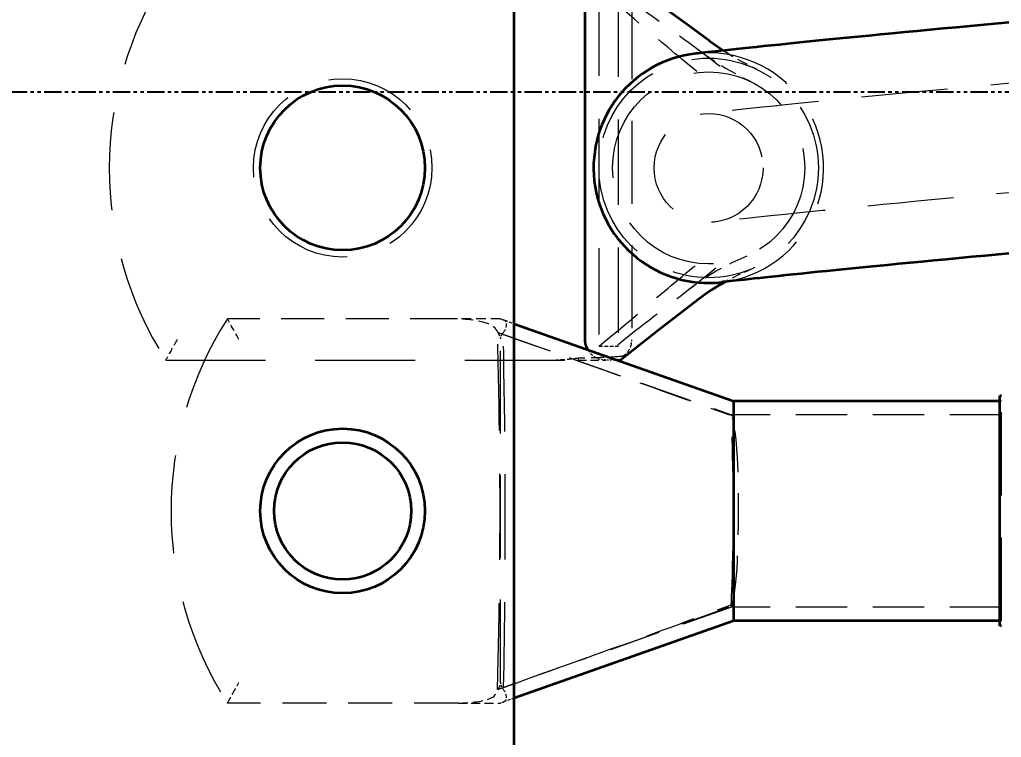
# Model space of a CAD drawing. Header units: millimetres. Extents: x -116965 to 323937, y 291661 to 566926.
# Drawn here: x -25523.3 to -25451.7, y 326453.5 to 326505.8 of the extents above; entities that cross this region are included whole.
import ezdxf

# ---------------------------------------------------------------- set-up
doc = ezdxf.new("R2010")
doc.units = ezdxf.units.MM
doc.header["$PDMODE"] = 35
doc.linetypes.add('DASHED', pattern=[0.75, 0.5, -0.25])
doc.linetypes.add('PHANTOM', pattern=[2.5, 1.25, -0.25, 0.25, -0.25, 0.25, -0.25])
doc.layers.get('0').update_dxf_attribs({"lineweight": 18})
doc.layers.add('DEFAULT_3', color=7, linetype='PHANTOM')
for name, color, linetype, lineweight in [('Dimensions(Schneider)', 7, 'Continuous', 18), ('Hidden Edges(Schneider)', 7, 'DASHED', 18), ('Visible Edges(Schneider)', 7, 'Continuous', 35)]:
    doc.layers.add(name, color=color, linetype=linetype, lineweight=lineweight)
doc.styles.add('schneder_1', font='micross.ttf')
doc.dimstyles.new('estilo_Schneider', dxfattribs={"dimscale": 4, "dimtxt": 3, "dimasz": 3, "dimexe": 2, "dimexo": 1, "dimgap": 0.3, "dimtad": 1, "dimtoh": 1, "dimrnd": 1e-08, "dimzin": 12, "dimtxsty": 'schneder_1', "dimblk": 'Filled-1', "dimcen": 0.09, "dimdle": 10, "dimclrd": 7, "dimclre": 7, "dimclrt": 7, "dimadec": 1, "dimazin": 3, "dimtfac": 0.5, "dimtdec": 3, "dimtmove": 0, "dimatfit": 3, "dimldrblk": 'Filled-1', "dimfxl": 1, "dimtolj": 1, "dimlwd": 25, "dimlwe": 25, "dimarcsym": 0})

# ---------------------------------------------------------------- blocks, each defined once
blk = doc.blocks.new('Filled-1')
at = {"color": 0}
for p, q in [((0, 0), (-1, 0.1667)), ((-1, 0.1667), (-1, -0.1667)), ((-1, 0), (0, 0)), ((-1, -0.1667), (0, 0))]:
    blk.add_line(p, q, dxfattribs=at)
at = {"color": 0, "flags": 128}
blk.add_lwpolyline([(-1, -0.1667), (0, 0), (-1, 0.1667), (-1, -0.1667)], dxfattribs=at)
at = {"color": 0}
blk.add_solid([(-1, -0.1667), (0, 0), (-1, 0.1667), (-1, -0.1667)], dxfattribs=at)
blk = doc.blocks.new('*D2011')
at = {"layer": 'Defpoints', "color": 0, "linetype": 'Continuous', "lineweight": -3, "transparency": 16777216}
for p in [(-25415.737, 326582.465), (-25653.426, 326382.465), (-25415.737, 326382.465)]:
    blk.add_point(p, dxfattribs=at)
at = {"layer": 'Dimensions(Schneider)', "color": 7, "linetype": 'Continuous', "lineweight": 25, "transparency": 16777216}
for p, q in [((-25419.737, 326582.465), (-25661.426, 326582.465)), ((-25653.426, 326570.465), (-25653.426, 326394.465)), ((-25419.737, 326382.465), (-25661.426, 326382.465))]:
    blk.add_line(p, q, dxfattribs=at)
at = {"layer": 'Dimensions(Schneider)', "color": 7, "linetype": 'Continuous', "lineweight": 25, "transparency": 16777216, "xscale": 12, "yscale": 12, "zscale": 12}
for p, rotation in [((-25653.426, 326582.465), 90), ((-25653.426, 326382.465), 270)]:
    blk.add_blockref('Filled-1', p, dxfattribs=dict(at, rotation=rotation))
at = {"layer": 'Dimensions(Schneider)', "color": 7, "linetype": 'Continuous', "lineweight": 25, "transparency": 16777216, "insert": (-25662.489, 326482.465), "char_height": 12, "attachment_point": 5, "rotation": 90, "style": 'schneder_1'}
blk.add_mtext('\\A1;200{ (4M)}', dxfattribs=at)

msp = doc.modelspace()

# ---------------------------------------------------------------- linework, layer by layer
at = {"layer": 'DEFAULT_3', "color": 3, "linetype": 'PHANTOM'}
msp.add_line((-24605.227101, 326500.485785), (-25775.997838, 326500.485785), dxfattribs=at)
at = {"layer": 'Hidden Edges(Schneider)', "ltscale": 12.57395}
msp.add_line((-25481.068724, 326507.964712), (-25481.068724, 326481.964712), dxfattribs=at)
at = {"layer": 'Hidden Edges(Schneider)', "ltscale": 12.438948}
msp.add_line((-25479.668724, 326507.821771), (-25479.668724, 326482.099762), dxfattribs=at)
at = {"layer": 'Hidden Edges(Schneider)', "ltscale": 12.088975}
for p, q in [((-25478.668724, 326507.464712), (-25478.668724, 326482.464712)), ((-25488.237237, 326457.464712), (-25488.237237, 326482.464712))]:
    msp.add_line(p, q, dxfattribs=at)
at = {"layer": 'Hidden Edges(Schneider)', "ltscale": 6.265292}
msp.add_line((-25491.672588, 326483.964712), (-25508.127762, 326483.964712), dxfattribs=at)
at = {"layer": 'Hidden Edges(Schneider)', "ltscale": 1.424246}
msp.add_line((-25488.237238, 326483.964712), (-25491.672588, 326483.964712), dxfattribs=at)
at = {"layer": 'Hidden Edges(Schneider)', "ltscale": 0.201444}
msp.add_line((-25488.237238, 326483.964712), (-25488.027687, 326483.890609), dxfattribs=at)
at = {"layer": 'Hidden Edges(Schneider)', "ltscale": 0.435521}
msp.add_line((-25488.237237, 326483.964712), (-25487.237237, 326483.611771), dxfattribs=at)
at = {"layer": 'Hidden Edges(Schneider)', "ltscale": 0.012599}
msp.add_line((-25488.408748, 326482.964712), (-25488.442101, 326482.964712), dxfattribs=at)
at = {"layer": 'Hidden Edges(Schneider)', "ltscale": 0.154332}
msp.add_line((-25488.408747, 326482.964713), (-25488.026297, 326482.829663), dxfattribs=at)
at = {"layer": 'Hidden Edges(Schneider)', "ltscale": 0.240019}
msp.add_line((-25488.40853, 326482.964713), (-25488.408747, 326482.964713), dxfattribs=at)
at = {"layer": 'Hidden Edges(Schneider)', "ltscale": 7.405894}
msp.add_line((-25488.40853, 326482.964712), (-25471.407544, 326476.964365), dxfattribs=at)
at = {"layer": 'Hidden Edges(Schneider)', "ltscale": 0.154333}
msp.add_line((-25479.668724, 326481.964712), (-25479.668724, 326482.099762), dxfattribs=at)
at = {"layer": 'Hidden Edges(Schneider)', "ltscale": 0.01369}
msp.add_line((-25481.05438, 326481.964712), (-25481.068724, 326481.964712), dxfattribs=at)
at = {"layer": 'Hidden Edges(Schneider)', "ltscale": 0.527496}
msp.add_line((-25481.05438, 326481.964712), (-25479.668724, 326481.964712), dxfattribs=at)
at = {"layer": 'Hidden Edges(Schneider)', "ltscale": 14.535318}
msp.add_line((-25512.627762, 326480.964712), (-25482.568724, 326480.964712), dxfattribs=at)
at = {"layer": 'Hidden Edges(Schneider)', "ltscale": 1.196077}
msp.add_line((-25482.568724, 326480.964712), (-25480.568724, 326480.964712), dxfattribs=at)
at = {"layer": 'Hidden Edges(Schneider)', "ltscale": 0.054492}
msp.add_line((-25482.568723, 326481.093216), (-25482.568723, 326480.964713), dxfattribs=at)
at = {"layer": 'Hidden Edges(Schneider)', "ltscale": 0.251373}
msp.add_line((-25479.908264, 326480.964712), (-25480.568724, 326480.964712), dxfattribs=at)
at = {"layer": 'Hidden Edges(Schneider)', "ltscale": 0.068219}
msp.add_line((-25479.908264, 326480.964713), (-25479.737237, 326480.964713), dxfattribs=at)
at = {"layer": 'Hidden Edges(Schneider)', "ltscale": 0.037976}
for p, q in [((-25451.737237, 326477.964712), (-25451.837237, 326477.964712)), ((-25451.737237, 326473.933462), (-25451.837237, 326473.933462)), ((-25451.737237, 326465.995962), (-25451.837237, 326465.995962)), ((-25451.737237, 326461.964712), (-25451.837237, 326461.964712))]:
    msp.add_line(p, q, dxfattribs=at)
at = {"layer": 'Hidden Edges(Schneider)', "ltscale": 12.153163}
msp.add_line((-25451.737237, 326461.964712), (-25451.737237, 326477.964712), dxfattribs=at)
at = {"layer": 'Hidden Edges(Schneider)', "ltscale": 7.490227}
msp.add_line((-25451.737237, 326476.964712), (-25471.409533, 326476.964712), dxfattribs=at)
at = {"layer": 'Hidden Edges(Schneider)', "ltscale": 7.478323}
msp.add_line((-25471.407405, 326462.965109), (-25488.40853, 326456.964712), dxfattribs=at)
at = {"layer": 'Hidden Edges(Schneider)', "ltscale": 7.490276}
msp.add_line((-25451.737237, 326462.964712), (-25471.409661, 326462.964712), dxfattribs=at)
at = {"layer": 'Hidden Edges(Schneider)', "ltscale": 0.012168}
msp.add_line((-25488.409881, 326456.964712), (-25488.442101, 326456.964712), dxfattribs=at)
at = {"layer": 'Hidden Edges(Schneider)', "ltscale": 0.425662}
msp.add_line((-25488.409879, 326456.964712), (-25488.40853, 326456.964712), dxfattribs=at)
at = {"layer": 'Hidden Edges(Schneider)', "ltscale": 0.410986}
msp.add_line((-25487.237237, 326456.317654), (-25488.171783, 326455.987814), dxfattribs=at)
at = {"layer": 'Hidden Edges(Schneider)', "ltscale": 6.397583}
msp.add_line((-25491.325144, 326455.964712), (-25508.127762, 326455.964712), dxfattribs=at)
at = {"layer": 'Hidden Edges(Schneider)', "ltscale": 1.288667}
msp.add_line((-25491.325143, 326455.964712), (-25488.237238, 326455.964712), dxfattribs=at)
at = {"layer": 'Hidden Edges(Schneider)', "ltscale": 0.201338}
msp.add_line((-25488.027673, 326456.038712), (-25488.237238, 326455.964712), dxfattribs=at)
at = {"layer": 'Hidden Edges(Schneider)', "ltscale": 7.309569, "flags": 128}
for points in [[(-25473.921565, 326501.988115), (-25474.199746, 326502.215868), (-25474.469684, 326502.437794), (-25474.732771, 326502.654969), (-25474.990395, 326502.868472), (-25475.243933, 326503.079382), (-25475.494751, 326503.288774), (-25475.74421, 326503.497724), (-25475.993665, 326503.707305), (-25476.244466, 326503.918588), (-25476.497965, 326504.132642), (-25476.755515, 326504.350534), (-25477.018475, 326504.573328), (-25477.288216, 326504.802087), (-25477.566122, 326505.037868), (-25477.856811, 326505.284456), (-25478.165909, 326505.54646), (-25478.491467, 326505.822025), (-25478.831396, 326506.10916), (-25479.183613, 326506.405884), (-25479.546023, 326506.710224), (-25479.916496, 326507.020223), (-25480.29286, 326507.333929), (-25480.672883, 326507.649403), (-25481.054278, 326507.964712)], [(-25471.617186, 326462.94131), (-25472.249704, 326462.713557), (-25472.866578, 326462.49163), (-25473.470786, 326462.274455), (-25474.065321, 326462.060951), (-25474.65318, 326461.85004), (-25475.237365, 326461.640648), (-25475.820883, 326461.431697), (-25476.406741, 326461.222117), (-25476.99795, 326461.010833), (-25477.597523, 326460.796779), (-25478.208468, 326460.578887), (-25478.833797, 326460.356092), (-25479.476516, 326460.127334), (-25480.139625, 326459.891554), (-25480.833805, 326459.644965), (-25481.572078, 326459.382962), (-25482.349272, 326459.107396), (-25483.159781, 326458.820262), (-25483.997989, 326458.523539), (-25484.858287, 326458.219199), (-25485.735073, 326457.909201), (-25486.622763, 326457.595495), (-25487.515788, 326457.280021), (-25488.408606, 326456.964712)]]:
    msp.add_lwpolyline(points, dxfattribs=at)
at = {"layer": 'Hidden Edges(Schneider)', "ltscale": 7.371636, "flags": 128}
msp.add_lwpolyline([(-25479.668724, 326507.821771), (-25479.201507, 326507.48118), (-25478.754534, 326507.156372), (-25478.326587, 326506.846267), (-25477.916442, 326506.549784), (-25477.522868, 326506.265849), (-25477.144627, 326505.993385), (-25476.780471, 326505.731323), (-25476.429147, 326505.478591), (-25476.089397, 326505.23412), (-25475.759959, 326504.996841), (-25475.439572, 326504.765685), (-25475.126981, 326504.539581), (-25474.820934, 326504.317457), (-25474.520194, 326504.098238), (-25474.223535, 326503.88085), (-25473.929745, 326503.664215), (-25473.637625, 326503.447255), (-25473.345981, 326503.228891), (-25473.05362, 326503.008045), (-25472.759344, 326502.783638), (-25472.461938, 326502.554591), (-25472.160173, 326502.319821), (-25471.852803, 326502.078243), (-25471.538576, 326501.828769)], dxfattribs=at)
at = {"layer": 'Hidden Edges(Schneider)', "ltscale": 12.618977, "flags": 128}
msp.add_lwpolyline([(-25380.080777, 326504.93347), (-25381.977903, 326504.929083), (-25383.892003, 326504.916113), (-25385.821573, 326504.894827), (-25387.76518, 326504.865492), (-25389.721357, 326504.828451), (-25391.688653, 326504.783972), (-25393.665582, 326504.732283), (-25395.650655, 326504.673727), (-25397.642385, 326504.608534), (-25399.639302, 326504.537009), (-25401.63992, 326504.459456), (-25403.642751, 326504.376105), (-25405.646306, 326504.287222), (-25407.64908, 326504.193114), (-25409.649602, 326504.094084), (-25411.646329, 326503.990362), (-25413.637811, 326503.882254), (-25415.622503, 326503.770025), (-25417.598954, 326503.653944), (-25419.565622, 326503.534277), (-25421.521035, 326503.41133), (-25423.46367, 326503.285368), (-25425.391999, 326503.15666), (-25427.304555, 326503.025473), (-25429.19983, 326502.892111), (-25431.076299, 326502.756804), (-25432.932454, 326502.619856), (-25434.76679, 326502.481573), (-25436.577789, 326502.342146), (-25438.363963, 326502.201956), (-25440.123788, 326502.061194), (-25441.855756, 326501.920126), (-25443.558351, 326501.779097), (-25445.230066, 326501.638373), (-25446.869394, 326501.498183), (-25448.474809, 326501.358793), (-25450.044805, 326501.220549), (-25451.577874, 326501.083678), (-25453.072501, 326500.948447), (-25454.527179, 326500.815123), (-25455.940372, 326500.68405), (-25457.310592, 326500.555418), (-25458.636314, 326500.429533), (-25459.916011, 326500.3067), (-25461.148196, 326500.187186), (-25462.331334, 326500.071219), (-25463.463918, 326499.959105), (-25464.544421, 326499.851111), (-25465.571347, 326499.747504), (-25466.54317, 326499.648588), (-25467.458383, 326499.554632), (-25468.31545, 326499.465903), (-25469.112884, 326499.382666), (-25469.849149, 326499.305189), (-25470.522729, 326499.23374), (-25471.132118, 326499.168661), (-25471.675798, 326499.110144), (-25472.152253, 326499.058493), (-25472.559959, 326499.014014), (-25472.897416, 326498.976935), (-25473.163615, 326498.947523), (-25473.356792, 326498.926008), (-25473.474513, 326498.912848), (-25473.514291, 326498.908385)], dxfattribs=at)
at = {"layer": 'Hidden Edges(Schneider)', "ltscale": 1.606447, "flags": 128}
msp.add_lwpolyline([(-25471.988171, 326503.515304), (-25471.393426, 326503.144801), (-25470.788419, 326502.795109), (-25469.553455, 326502.151011)], dxfattribs=at)
at = {"layer": 'Hidden Edges(Schneider)', "ltscale": 2.347319, "flags": 128}
msp.add_lwpolyline([(-25473.58496, 326503.407959), (-25472.717621, 326502.797736), (-25471.8269, 326502.238927), (-25470.917185, 326501.725824), (-25469.992863, 326501.252723)], dxfattribs=at)
at = {"layer": 'Hidden Edges(Schneider)', "ltscale": 12.546895, "flags": 128}
msp.add_lwpolyline([(-25380.080777, 326496.995962), (-25381.94153, 326496.991652), (-25383.821031, 326496.978911), (-25385.717698, 326496.957968), (-25387.629968, 326496.929167), (-25389.556276, 326496.89266), (-25391.495019, 326496.84883), (-25393.444635, 326496.797865), (-25395.403596, 326496.740072), (-25397.37034, 326496.675719), (-25399.343301, 326496.605032), (-25401.320935, 326496.528357), (-25403.301717, 326496.445921), (-25405.284063, 326496.357992), (-25407.266446, 326496.264876), (-25409.247342, 326496.1668), (-25411.225187, 326496.06407), (-25413.198472, 326495.956915), (-25415.165635, 326495.845679), (-25417.125131, 326495.730589), (-25419.075471, 326495.611952), (-25421.015073, 326495.489996), (-25422.94243, 326495.364989), (-25424.856015, 326495.237272), (-25426.754304, 326495.107077), (-25428.635732, 326494.974669), (-25430.498792, 326494.840353), (-25432.341977, 326494.704359), (-25434.163724, 326494.566992), (-25435.962516, 326494.428557), (-25437.736846, 326494.289244), (-25439.48517, 326494.149397), (-25441.205961, 326494.009283), (-25442.897702, 326493.869169), (-25444.55886, 326493.729285), (-25446.187917, 326493.589972), (-25447.783357, 326493.45146), (-25449.343635, 326493.314093), (-25450.867254, 326493.178023), (-25452.352668, 326493.043631), (-25453.798362, 326492.911146), (-25455.20281, 326492.780874), (-25456.564504, 326492.653044), (-25457.88191, 326492.527998), (-25459.153501, 326492.405928), (-25460.377771, 326492.287138), (-25461.553184, 326492.171934), (-25462.678224, 326492.060583), (-25463.751365, 326491.953314), (-25464.7711, 326491.85047), (-25465.735894, 326491.752241), (-25466.644231, 326491.65901), (-25467.494584, 326491.570967), (-25468.285447, 326491.488379), (-25469.015285, 326491.411589), (-25469.68258, 326491.340826), (-25470.285827, 326491.276396), (-25470.82348, 326491.218527), (-25471.294042, 326491.167563), (-25471.695977, 326491.123694), (-25472.02777, 326491.087225), (-25472.287351, 326491.058539), (-25472.473508, 326491.037825), (-25472.585641, 326491.025275), (-25472.623159, 326491.02104)], dxfattribs=at)
at = {"layer": 'Hidden Edges(Schneider)', "ltscale": 2.766676, "flags": 128}
msp.add_lwpolyline([(-25470.293255, 326488.538456), (-25471.379183, 326488.039174), (-25472.443961, 326487.478731), (-25472.965733, 326487.172165), (-25473.478997, 326486.846223), (-25473.982676, 326486.499538), (-25474.475698, 326486.130748)], dxfattribs=at)
at = {"layer": 'Hidden Edges(Schneider)', "ltscale": 7.309676, "flags": 128}
msp.add_lwpolyline([(-25481.05438, 326481.964712), (-25480.669997, 326482.282979), (-25480.28361, 326482.60427), (-25479.899148, 326482.925305), (-25479.520459, 326483.242788), (-25479.151304, 326483.553412), (-25478.795382, 326483.853853), (-25478.456347, 326484.14077), (-25478.137844, 326484.410818), (-25477.843543, 326484.660637), (-25477.576743, 326484.887228), (-25477.320243, 326485.105059), (-25477.063295, 326485.323145), (-25476.805643, 326485.541577), (-25476.547031, 326485.76046), (-25476.2872, 326485.979884), (-25476.025898, 326486.199946), (-25475.762922, 326486.420708), (-25475.500448, 326486.640251), (-25475.23919, 326486.857915), (-25474.978304, 326487.074361), (-25474.716944, 326487.290256), (-25474.454267, 326487.506266), (-25474.189424, 326487.72306), (-25473.921565, 326487.94131)], dxfattribs=at)
at = {"layer": 'Hidden Edges(Schneider)', "ltscale": 7.245295, "flags": 128}
for points in [[(-25479.668724, 326482.099762), (-25479.248413, 326482.435114), (-25478.847569, 326482.752812), (-25478.464888, 326483.05419), (-25478.09905, 326483.340585), (-25477.748723, 326483.613329), (-25477.412558, 326483.873753), (-25477.089189, 326484.123187), (-25476.777234, 326484.362957), (-25476.475299, 326484.594388), (-25476.181979, 326484.818804), (-25475.895869, 326485.037532), (-25475.615565, 326485.251896), (-25475.339677, 326485.463226), (-25475.066831, 326485.672855), (-25474.79568, 326485.882125), (-25474.524908, 326486.092374), (-25474.253226, 326486.304953), (-25473.979366, 326486.521213), (-25473.702074, 326486.742506), (-25473.420091, 326486.970189), (-25473.132148, 326487.205613), (-25472.836954, 326487.450142), (-25472.533208, 326487.70514), (-25472.219606, 326487.971981)], [(-25488.026297, 326482.829663), (-25487.076977, 326482.49431), (-25486.177824, 326482.176613), (-25485.325091, 326481.875235), (-25484.515023, 326481.58884), (-25483.74388, 326481.316096), (-25483.007922, 326481.055671), (-25482.303422, 326480.806238), (-25481.626659, 326480.566467), (-25480.973914, 326480.335037), (-25480.34148, 326480.110621), (-25479.725642, 326479.891893), (-25479.122691, 326479.677528), (-25478.528915, 326479.466199), (-25477.940583, 326479.256569), (-25477.353964, 326479.047302), (-25476.765309, 326478.83705), (-25476.170852, 326478.624472), (-25475.566828, 326478.408212), (-25474.949463, 326478.186919), (-25474.314986, 326477.959236), (-25473.659637, 326477.723812), (-25472.979665, 326477.479283), (-25472.271331, 326477.224285), (-25471.530917, 326476.957444)]]:
    msp.add_lwpolyline(points, dxfattribs=at)
at = {"layer": 'Hidden Edges(Schneider)', "ltscale": 1.286244, "flags": 128}
msp.add_lwpolyline([(-25469.89676, 326487.620418), (-25470.882548, 326487.16881), (-25471.846738, 326486.667104)], dxfattribs=at)
at = {"layer": 'Hidden Edges(Schneider)', "ltscale": 0.963137, "flags": 128}
for points in [[(-25507.292528, 326482.464713), (-25507.344742, 326482.556767), (-25507.396703, 326482.648601), (-25507.448263, 326482.739953), (-25507.499275, 326482.830555), (-25507.549582, 326482.920116), (-25507.599011, 326483.008322), (-25507.64741, 326483.094882), (-25507.694617, 326483.179506), (-25507.740422, 326483.261797), (-25507.784605, 326483.341342), (-25507.827001, 326483.417822), (-25507.867437, 326483.490907), (-25507.905746, 326483.560273), (-25507.941756, 326483.625588), (-25507.975159, 326483.686275), (-25508.00571, 326483.741859), (-25508.033252, 326483.792037), (-25508.057623, 326483.836497), (-25508.078676, 326483.874933), (-25508.096161, 326483.906895), (-25508.109884, 326483.931989), (-25508.119769, 326483.95008), (-25508.125754, 326483.961033), (-25508.127761, 326483.964712)], [(-25508.127761, 326455.964712), (-25508.125754, 326455.968393), (-25508.119769, 326455.979345), (-25508.109884, 326455.997436), (-25508.096161, 326456.02253), (-25508.078676, 326456.054492), (-25508.057623, 326456.092927), (-25508.033252, 326456.137388), (-25508.00571, 326456.187566), (-25507.975159, 326456.243151), (-25507.941756, 326456.303837), (-25507.905746, 326456.369152), (-25507.867437, 326456.438517), (-25507.827001, 326456.511602), (-25507.784605, 326456.588081), (-25507.740422, 326456.667629), (-25507.694617, 326456.749918), (-25507.64741, 326456.834543), (-25507.599011, 326456.921103), (-25507.549582, 326457.009309), (-25507.499275, 326457.09887), (-25507.448263, 326457.189472), (-25507.396703, 326457.280824), (-25507.344742, 326457.372658), (-25507.292528, 326457.464712)]]:
    msp.add_lwpolyline(points, dxfattribs=at)
at = {"layer": 'Hidden Edges(Schneider)', "ltscale": 1.542966, "flags": 128}
msp.add_lwpolyline([(-25488.315859, 326482.785641), (-25488.371489, 326482.894436), (-25488.427181, 326482.997259), (-25488.4846, 326483.093893), (-25488.545635, 326483.184475), (-25488.618, 326483.275763), (-25488.708985, 326483.367952), (-25488.824206, 326483.457774), (-25488.961711, 326483.538364), (-25489.109426, 326483.604359), (-25489.263928, 326483.659028), (-25489.42282, 326483.70521), (-25489.585362, 326483.745154), (-25489.749587, 326483.780021), (-25489.915905, 326483.811018), (-25490.086427, 326483.839079), (-25490.259812, 326483.864249), (-25490.434721, 326483.886565), (-25490.609806, 326483.906066), (-25490.783768, 326483.922793), (-25490.959304, 326483.937012), (-25491.137576, 326483.94864), (-25491.316965, 326483.957352), (-25491.495841, 326483.962816), (-25491.672588, 326483.964712)], dxfattribs=at)
at = {"layer": 'Hidden Edges(Schneider)', "ltscale": 0.557305, "flags": 128}
msp.add_lwpolyline([(-25488.025384, 326482.978598), (-25487.989416, 326483.024816), (-25487.956472, 326483.072034), (-25487.926538, 326483.120045), (-25487.899606, 326483.168632), (-25487.875662, 326483.217589), (-25487.854693, 326483.266703), (-25487.836781, 326483.315503), (-25487.821992, 326483.363608), (-25487.810328, 326483.41082), (-25487.801798, 326483.456935), (-25487.7964, 326483.501755), (-25487.794142, 326483.545074), (-25487.795043, 326483.586549), (-25487.799156, 326483.62599), (-25487.80654, 326483.663305), (-25487.81725, 326483.698403), (-25487.831342, 326483.731188), (-25487.848878, 326483.761567), (-25487.869871, 326483.789386), (-25487.894385, 326483.814646), (-25487.922492, 326483.837382), (-25487.954092, 326483.857547), (-25487.989147, 326483.875236), (-25488.027687, 326483.890609)], dxfattribs=at)
at = {"layer": 'Hidden Edges(Schneider)', "ltscale": 12.573951, "flags": 128}
msp.add_lwpolyline([(-25488.442102, 326456.964712), (-25488.419194, 326458.043864), (-25488.396793, 326459.115978), (-25488.375187, 326460.185747), (-25488.354678, 326461.257868), (-25488.335557, 326462.337034), (-25488.318122, 326463.42794), (-25488.302665, 326464.535281), (-25488.289635, 326465.650559), (-25488.279498, 326466.749666), (-25488.272269, 326467.83607), (-25488.267956, 326468.914234), (-25488.266561, 326469.988615), (-25488.26809, 326471.063676), (-25488.272546, 326472.143879), (-25488.279932, 326473.233683), (-25488.290255, 326474.337549), (-25488.303404, 326475.451675), (-25488.318827, 326476.548876), (-25488.336196, 326477.630564), (-25488.355224, 326478.701264), (-25488.375616, 326479.765502), (-25488.397088, 326480.827807), (-25488.419345, 326481.892702), (-25488.442102, 326482.964713)], dxfattribs=at)
at = {"layer": 'Hidden Edges(Schneider)', "ltscale": 7.309675, "flags": 128}
msp.add_lwpolyline([(-25488.408842, 326482.964713), (-25487.508946, 326482.646445), (-25486.600728, 326482.325155), (-25485.693522, 326482.004119), (-25484.796698, 326481.686634), (-25483.919654, 326481.376013), (-25483.071811, 326481.075572), (-25482.262602, 326480.788654), (-25481.50146, 326480.518607), (-25480.797804, 326480.268787), (-25480.160001, 326480.042194), (-25479.547277, 326479.824363), (-25478.934281, 326479.606279), (-25478.32077, 326479.387845), (-25477.706499, 326479.168965), (-25477.091227, 326478.949541), (-25476.474705, 326478.729478), (-25475.856788, 326478.508717), (-25475.242861, 326478.289174), (-25474.634764, 326478.07151), (-25474.030655, 326477.855062), (-25473.428686, 326477.639166), (-25472.827013, 326477.423159), (-25472.22379, 326477.206365), (-25471.617186, 326476.988114)], dxfattribs=at)
at = {"layer": 'Hidden Edges(Schneider)', "ltscale": 0.127761, "flags": 128}
for points in [[(-25488.315859, 326482.785641), (-25488.30962, 326482.772957), (-25488.303614, 326482.76019), (-25488.297847, 326482.747339), (-25488.29232, 326482.734407), (-25488.287037, 326482.721395), (-25488.281999, 326482.708303), (-25488.277214, 326482.695133), (-25488.272681, 326482.681884), (-25488.268407, 326482.668559), (-25488.264392, 326482.655157), (-25488.260641, 326482.641679), (-25488.257158, 326482.62813), (-25488.253947, 326482.614507), (-25488.251016, 326482.600862), (-25488.248375, 326482.58722), (-25488.246017, 326482.573582), (-25488.243945, 326482.559949), (-25488.242154, 326482.546321), (-25488.240643, 326482.532701), (-25488.239413, 326482.519087), (-25488.238456, 326482.50548), (-25488.237777, 326482.491881), (-25488.237372, 326482.478291), (-25488.237236, 326482.464713)], [(-25478.703457, 326482.143784), (-25478.700737, 326482.156467), (-25478.698114, 326482.169235), (-25478.69559, 326482.182085), (-25478.693168, 326482.195017), (-25478.690849, 326482.20803), (-25478.688635, 326482.221122), (-25478.686527, 326482.234292), (-25478.684528, 326482.247541), (-25478.682639, 326482.260866), (-25478.680863, 326482.274268), (-25478.679199, 326482.287745), (-25478.677652, 326482.301295), (-25478.676222, 326482.314918), (-25478.674915, 326482.328563), (-25478.673734, 326482.342205), (-25478.672679, 326482.355843), (-25478.671749, 326482.369475), (-25478.670944, 326482.383103), (-25478.670264, 326482.396724), (-25478.669708, 326482.410338), (-25478.669276, 326482.423944), (-25478.668969, 326482.437544), (-25478.668784, 326482.451134), (-25478.668723, 326482.464712)]]:
    msp.add_lwpolyline(points, dxfattribs=at)
at = {"layer": 'Hidden Edges(Schneider)', "ltscale": 0.219248, "flags": 128}
msp.add_lwpolyline([(-25488.025384, 326482.978598), (-25488.040102, 326482.96035), (-25488.054486, 326482.941829), (-25488.068514, 326482.923039), (-25488.082161, 326482.903985), (-25488.095405, 326482.884666), (-25488.108223, 326482.865087), (-25488.120611, 326482.845217), (-25488.132565, 326482.825021), (-25488.14405, 326482.804503), (-25488.155031, 326482.78367), (-25488.165479, 326482.762531), (-25488.175357, 326482.741088), (-25488.184631, 326482.719349), (-25488.193271, 326482.697319), (-25488.201239, 326482.675005), (-25488.208506, 326482.652413), (-25488.215034, 326482.629549), (-25488.220794, 326482.606417), (-25488.225746, 326482.583045), (-25488.229838, 326482.559558), (-25488.233049, 326482.535976), (-25488.235364, 326482.512304), (-25488.236766, 326482.488548), (-25488.237238, 326482.464713)], dxfattribs=at)
at = {"layer": 'Hidden Edges(Schneider)', "ltscale": 12.438948, "flags": 128}
msp.add_lwpolyline([(-25488.006859, 326457.107654), (-25487.991915, 326457.924225), (-25487.977481, 326458.761631), (-25487.963677, 326459.620096), (-25487.950621, 326460.499845), (-25487.938428, 326461.401102), (-25487.927222, 326462.324091), (-25487.917118, 326463.269036), (-25487.908235, 326464.236162), (-25487.900691, 326465.225693), (-25487.894609, 326466.237853), (-25487.890101, 326467.272866), (-25487.88729, 326468.330957), (-25487.886293, 326469.41235), (-25487.887228, 326470.517268), (-25487.890215, 326471.645937), (-25487.895372, 326472.798581), (-25487.902818, 326473.975424), (-25487.912669, 326475.17669), (-25487.925048, 326476.402604), (-25487.940068, 326477.653388), (-25487.957855, 326478.929268), (-25487.978437, 326480.227071), (-25488.001426, 326481.532055), (-25488.026297, 326482.829663)], dxfattribs=at)
at = {"layer": 'Hidden Edges(Schneider)', "ltscale": 0.963136, "flags": 128}
msp.add_lwpolyline([(-25511.792529, 326482.464712), (-25511.844742, 326482.372658), (-25511.896703, 326482.280824), (-25511.948264, 326482.189472), (-25511.999278, 326482.09887), (-25512.049584, 326482.009308), (-25512.099013, 326481.921103), (-25512.147407, 326481.834543), (-25512.194617, 326481.749918), (-25512.240419, 326481.667628), (-25512.284605, 326481.588082), (-25512.326999, 326481.511602), (-25512.367437, 326481.438518), (-25512.405746, 326481.369152), (-25512.441754, 326481.303837), (-25512.475159, 326481.24315), (-25512.50571, 326481.187565), (-25512.533252, 326481.137388), (-25512.557626, 326481.092927), (-25512.578673, 326481.054492), (-25512.596164, 326481.02253), (-25512.609885, 326480.997436), (-25512.619772, 326480.979345), (-25512.625754, 326480.968392), (-25512.627761, 326480.964713)], dxfattribs=at)
at = {"layer": 'Hidden Edges(Schneider)', "ltscale": 0.561724, "flags": 128}
msp.add_lwpolyline([(-25478.703457, 326482.143784), (-25478.714447, 326482.09718), (-25478.726728, 326482.051613), (-25478.74023, 326482.007105), (-25478.754882, 326481.96367), (-25478.770611, 326481.921325), (-25478.787348, 326481.880083), (-25478.805022, 326481.839964), (-25478.823561, 326481.800985), (-25478.842902, 326481.763146), (-25478.863707, 326481.725285), (-25478.886386, 326481.686809), (-25478.910867, 326481.647966), (-25478.937079, 326481.608999), (-25478.964953, 326481.570153), (-25478.994416, 326481.531672), (-25479.025398, 326481.493802), (-25479.057827, 326481.45679), (-25479.090451, 326481.421945), (-25479.122264, 326481.390018), (-25479.153263, 326481.360698), (-25479.183445, 326481.333682), (-25479.212806, 326481.308761), (-25479.241393, 326481.285706), (-25479.269286, 326481.264291)], dxfattribs=at)
at = {"layer": 'Hidden Edges(Schneider)', "ltscale": 0.443869, "flags": 128}
msp.add_lwpolyline([(-25481.869165, 326481.717167), (-25481.845906, 326481.678073), (-25481.82102, 326481.639044), (-25481.794622, 326481.60038), (-25481.766755, 326481.56219), (-25481.737461, 326481.524577), (-25481.706777, 326481.487644), (-25481.674743, 326481.451487), (-25481.641397, 326481.416216), (-25481.606789, 326481.381931), (-25481.571092, 326481.348836), (-25481.534456, 326481.317022), (-25481.496988, 326481.286538), (-25481.458799, 326481.257424), (-25481.419999, 326481.229732), (-25481.380697, 326481.203506), (-25481.341005, 326481.178796), (-25481.301123, 326481.155674), (-25481.261321, 326481.134188), (-25481.221744, 326481.114321), (-25481.182539, 326481.096053), (-25481.143994, 326481.079411), (-25481.106368, 326481.064379), (-25481.069782, 326481.050875), (-25481.03436, 326481.038816)], dxfattribs=at)
at = {"layer": 'Hidden Edges(Schneider)', "ltscale": 0.655436, "flags": 128}
msp.add_lwpolyline([(-25482.568653, 326481.093109), (-25482.63405, 326481.083112), (-25482.699805, 326481.073527), (-25482.765846, 326481.064355), (-25482.832099, 326481.055596), (-25482.898491, 326481.047244), (-25482.964949, 326481.039298), (-25483.031399, 326481.031754), (-25483.097768, 326481.024613), (-25483.163983, 326481.017873), (-25483.229971, 326481.011529), (-25483.295764, 326481.005573), (-25483.362026, 326480.999958), (-25483.42881, 326480.994687), (-25483.496027, 326480.989783), (-25483.56359, 326480.98526), (-25483.63141, 326480.981138), (-25483.699398, 326480.977435), (-25483.767466, 326480.974166), (-25483.835525, 326480.971353), (-25483.903487, 326480.969009), (-25483.971262, 326480.967157), (-25484.038764, 326480.96581), (-25484.105902, 326480.96499), (-25484.172588, 326480.964713)], dxfattribs=at)
at = {"layer": 'Hidden Edges(Schneider)', "ltscale": 1.886238, "flags": 128}
msp.add_lwpolyline([(-25479.269286, 326481.264291), (-25479.289227, 326481.254694), (-25479.322768, 326481.245384), (-25479.369483, 326481.236346), (-25479.428946, 326481.227572), (-25479.500733, 326481.219056), (-25479.584417, 326481.210785), (-25479.679573, 326481.202753), (-25479.785776, 326481.194949), (-25479.9026, 326481.187365), (-25480.029619, 326481.179991), (-25480.166408, 326481.172817), (-25480.312542, 326481.165836), (-25480.467595, 326481.159036), (-25480.631149, 326481.152408), (-25480.802714, 326481.145925), (-25480.981479, 326481.139574), (-25481.166594, 326481.133356), (-25481.357208, 326481.127267), (-25481.552471, 326481.121299), (-25481.751531, 326481.115456), (-25481.953537, 326481.109726), (-25482.157639, 326481.104114), (-25482.362984, 326481.098611), (-25482.568723, 326481.093216)], dxfattribs=at)
at = {"layer": 'Hidden Edges(Schneider)', "ltscale": 0.201444, "flags": 128}
msp.add_lwpolyline([(-25480.568724, 326480.964713), (-25480.590416, 326480.96487), (-25480.612067, 326480.965338), (-25480.633675, 326480.96612), (-25480.655235, 326480.967209), (-25480.676744, 326480.968606), (-25480.698185, 326480.970309), (-25480.71939, 326480.972297), (-25480.740307, 326480.974557), (-25480.760931, 326480.977077), (-25480.78126, 326480.979845), (-25480.801291, 326480.982852), (-25480.821019, 326480.986082), (-25480.840441, 326480.989528), (-25480.859554, 326480.993175), (-25480.878355, 326480.997016), (-25480.896841, 326481.001038), (-25480.91501, 326481.00523), (-25480.932895, 326481.009591), (-25480.950504, 326481.014111), (-25480.967836, 326481.018784), (-25480.984889, 326481.0236), (-25481.001661, 326481.02855), (-25481.018152, 326481.033623), (-25481.03436, 326481.038816)], dxfattribs=at)
at = {"layer": 'Hidden Edges(Schneider)', "ltscale": 0.143299, "flags": 128}
msp.add_lwpolyline([(-25479.269286, 326481.264291), (-25479.276853, 326481.250558), (-25479.284595, 326481.23692), (-25479.292507, 326481.223383), (-25479.30059, 326481.209948), (-25479.308841, 326481.196613), (-25479.317259, 326481.183383), (-25479.325841, 326481.170256), (-25479.334587, 326481.157238), (-25479.343494, 326481.144328), (-25479.352561, 326481.131527), (-25479.361785, 326481.118839), (-25479.371166, 326481.106262), (-25479.380701, 326481.0938), (-25479.390388, 326481.081452), (-25479.400227, 326481.069224), (-25479.410215, 326481.057115), (-25479.42035, 326481.045127), (-25479.430631, 326481.033261), (-25479.441056, 326481.021516), (-25479.451623, 326481.009901), (-25479.46233, 326480.998409), (-25479.473176, 326480.987046), (-25479.48416, 326480.975814), (-25479.495278, 326480.964713)], dxfattribs=at)
at = {"layer": 'Hidden Edges(Schneider)', "ltscale": 0.641942, "flags": 128}
msp.add_lwpolyline([(-25471.433741, 326476.922063), (-25471.431391, 326476.929447), (-25471.42907, 326476.936127), (-25471.42678, 326476.942109), (-25471.42452, 326476.94739), (-25471.422291, 326476.951973), (-25471.420093, 326476.955849), (-25471.417927, 326476.959027), (-25471.415793, 326476.961502), (-25471.413692, 326476.963276), (-25471.411624, 326476.964346), (-25471.40959, 326476.964714), (-25471.40759, 326476.964375), (-25471.405624, 326476.963336), (-25471.403693, 326476.96159), (-25471.401798, 326476.959142), (-25471.399938, 326476.955985), (-25471.398114, 326476.952128), (-25471.396327, 326476.947562), (-25471.394578, 326476.942288), (-25471.392867, 326476.936311), (-25471.391193, 326476.929626), (-25471.389557, 326476.922235), (-25471.387961, 326476.914133), (-25471.386403, 326476.905326)], dxfattribs=at)
at = {"layer": 'Hidden Edges(Schneider)', "ltscale": 9.881584, "flags": 128}
msp.add_lwpolyline([(-25471.433739, 326463.007402), (-25471.424611, 326463.152513), (-25471.411414, 326463.398033), (-25471.394979, 326463.741421), (-25471.376305, 326464.17658), (-25471.356458, 326464.696462), (-25471.33645, 326465.295314), (-25471.317418, 326465.963509), (-25471.30038, 326466.689291), (-25471.286133, 326467.464494), (-25471.275473, 326468.27799), (-25471.268897, 326469.114224), (-25471.266631, 326469.963564), (-25471.268872, 326470.814957), (-25471.275491, 326471.651461), (-25471.286115, 326472.462946), (-25471.300344, 326473.239585), (-25471.317423, 326473.966037), (-25471.336425, 326474.632815), (-25471.356433, 326475.232203), (-25471.376301, 326475.752901), (-25471.394942, 326476.187371), (-25471.411382, 326476.530704), (-25471.424616, 326476.776973), (-25471.433741, 326476.922063)], dxfattribs=at)
at = {"layer": 'Hidden Edges(Schneider)', "ltscale": 0.741282, "flags": 128}
msp.add_lwpolyline([(-25471.237238, 326476.390969), (-25471.243844, 326476.422648), (-25471.250444, 326476.453461), (-25471.257035, 326476.483406), (-25471.26361, 326476.512481), (-25471.270168, 326476.540674), (-25471.276701, 326476.56798), (-25471.283205, 326476.594395), (-25471.289678, 326476.619917), (-25471.296115, 326476.644544), (-25471.302513, 326476.668276), (-25471.308869, 326476.691107), (-25471.31518, 326476.713039), (-25471.321442, 326476.73407), (-25471.327654, 326476.754195), (-25471.333812, 326476.773416), (-25471.339911, 326476.791729), (-25471.345953, 326476.809131), (-25471.351934, 326476.825623), (-25471.357849, 326476.841201), (-25471.3637, 326476.855864), (-25471.369481, 326476.869611), (-25471.375194, 326476.882438), (-25471.380836, 326476.894342), (-25471.386403, 326476.905326)], dxfattribs=at)
at = {"layer": 'Hidden Edges(Schneider)', "ltscale": 6.079625, "flags": 128}
msp.add_lwpolyline([(-25471.237238, 326463.676701), (-25471.182206, 326463.996572), (-25471.129586, 326464.370252), (-25471.081115, 326464.794649), (-25471.037902, 326465.265678), (-25471.00038, 326465.779492), (-25470.968693, 326466.329795), (-25470.942581, 326466.91248), (-25470.921725, 326467.523659), (-25470.905863, 326468.158248), (-25470.894819, 326468.807621), (-25470.888362, 326469.466871), (-25470.886367, 326470.131501), (-25470.888814, 326470.796072), (-25470.895727, 326471.451465), (-25470.907198, 326472.092669), (-25470.923432, 326472.715314), (-25470.944708, 326473.31455), (-25470.971188, 326473.882256), (-25471.0031, 326474.413936), (-25471.040641, 326474.906047), (-25471.083735, 326475.354275), (-25471.131672, 326475.752896), (-25471.183385, 326476.099249), (-25471.237238, 326476.390969)], dxfattribs=at)
at = {"layer": 'Hidden Edges(Schneider)', "ltscale": 0.604199, "flags": 128}
msp.add_lwpolyline([(-25471.364663, 326463.147364), (-25471.359717, 326463.162629), (-25471.354727, 326463.178494), (-25471.349696, 326463.194958), (-25471.344624, 326463.212019), (-25471.339513, 326463.229678), (-25471.334365, 326463.247931), (-25471.329179, 326463.266778), (-25471.32396, 326463.286217), (-25471.318707, 326463.306248), (-25471.313423, 326463.326868), (-25471.30811, 326463.348076), (-25471.302768, 326463.369871), (-25471.297401, 326463.392252), (-25471.292011, 326463.415216), (-25471.286597, 326463.438764), (-25471.281164, 326463.462894), (-25471.275714, 326463.487603), (-25471.270247, 326463.512891), (-25471.264767, 326463.538757), (-25471.259275, 326463.565199), (-25471.253774, 326463.592216), (-25471.248266, 326463.619806), (-25471.242752, 326463.647968), (-25471.237238, 326463.676701)], dxfattribs=at)
at = {"layer": 'Hidden Edges(Schneider)', "ltscale": 7.371637, "flags": 128}
msp.add_lwpolyline([(-25488.006859, 326457.107654), (-25487.048328, 326457.448245), (-25486.135323, 326457.773052), (-25485.264833, 326458.083158), (-25484.433849, 326458.37964), (-25483.639369, 326458.663576), (-25482.87839, 326458.936039), (-25482.147911, 326459.198102), (-25481.444941, 326459.450834), (-25480.766483, 326459.695305), (-25480.109544, 326459.932583), (-25479.471135, 326460.16374), (-25478.848264, 326460.389844), (-25478.23793, 326460.611968), (-25477.637134, 326460.831186), (-25477.042864, 326461.048575), (-25476.452108, 326461.26521), (-25475.861843, 326461.48217), (-25475.269048, 326461.700534), (-25474.670699, 326461.92138), (-25474.063776, 326462.145787), (-25473.445266, 326462.374834), (-25472.812171, 326462.609604), (-25472.161494, 326462.851182), (-25471.490264, 326463.100655)], dxfattribs=at)
at = {"layer": 'Hidden Edges(Schneider)', "ltscale": 0.321406, "flags": 128}
msp.add_lwpolyline([(-25471.407527, 326462.965067), (-25471.40859, 326462.964801), (-25471.409657, 326462.964713), (-25471.410725, 326462.9648), (-25471.411798, 326462.965064), (-25471.412872, 326462.965505), (-25471.413949, 326462.966123), (-25471.415029, 326462.966917), (-25471.416111, 326462.967888), (-25471.417196, 326462.969036), (-25471.418283, 326462.97036), (-25471.419373, 326462.97186), (-25471.420466, 326462.973537), (-25471.42156, 326462.97539), (-25471.422657, 326462.977419), (-25471.423755, 326462.979625), (-25471.424856, 326462.982006), (-25471.42596, 326462.984565), (-25471.427065, 326462.987299), (-25471.428173, 326462.990209), (-25471.429281, 326462.993295), (-25471.430394, 326462.996558), (-25471.431507, 326462.999997), (-25471.432622, 326463.003611), (-25471.433739, 326463.007402)], dxfattribs=at)
at = {"layer": 'Hidden Edges(Schneider)', "ltscale": 0.583476, "flags": 128}
msp.add_lwpolyline([(-25471.364663, 326463.147364), (-25471.366294, 326463.133175), (-25471.367939, 326463.119549), (-25471.369599, 326463.106489), (-25471.371274, 326463.093994), (-25471.372965, 326463.082067), (-25471.374669, 326463.070709), (-25471.376388, 326463.059921), (-25471.378122, 326463.049705), (-25471.379869, 326463.040061), (-25471.381631, 326463.030991), (-25471.383406, 326463.022499), (-25471.385194, 326463.01459), (-25471.386994, 326463.007263), (-25471.388805, 326463.00052), (-25471.390629, 326462.994358), (-25471.392464, 326462.988779), (-25471.394309, 326462.983781), (-25471.396166, 326462.979365), (-25471.398034, 326462.97553), (-25471.399913, 326462.972276), (-25471.401801, 326462.969603), (-25471.4037, 326462.967511), (-25471.405609, 326462.966), (-25471.407527, 326462.965067)], dxfattribs=at)
at = {"layer": 'Hidden Edges(Schneider)', "ltscale": 1.451882, "flags": 128}
msp.add_lwpolyline([(-25491.325143, 326455.964712), (-25491.14866, 326455.96663), (-25490.974965, 326455.972003), (-25490.801332, 326455.980513), (-25490.628023, 326455.99199), (-25490.456207, 326456.006261), (-25490.287054, 326456.023152), (-25490.121734, 326456.042488), (-25489.961419, 326456.064094), (-25489.807279, 326456.087798), (-25489.660485, 326456.113424), (-25489.522207, 326456.140798), (-25489.392474, 326456.170026), (-25489.26508, 326456.2031), (-25489.140823, 326456.241029), (-25489.020348, 326456.285416), (-25488.905478, 326456.338145), (-25488.7989, 326456.401115), (-25488.703256, 326456.475622), (-25488.620105, 326456.561325), (-25488.546703, 326456.659643), (-25488.481202, 326456.769318), (-25488.420561, 326456.889742), (-25488.361531, 326457.020565), (-25488.300872, 326457.161439)], dxfattribs=at)
at = {"layer": 'Hidden Edges(Schneider)', "ltscale": 0.162718, "flags": 128}
msp.add_lwpolyline([(-25488.006859, 326457.107654), (-25488.023577, 326457.101737), (-25488.040302, 326457.095816), (-25488.057034, 326457.089893), (-25488.073771, 326457.083966), (-25488.090515, 326457.078035), (-25488.107267, 326457.072102), (-25488.124023, 326457.066165), (-25488.140786, 326457.060224), (-25488.157556, 326457.054281), (-25488.174331, 326457.048334), (-25488.191116, 326457.042383), (-25488.207903, 326457.036429), (-25488.2247, 326457.030472), (-25488.241501, 326457.024512), (-25488.25831, 326457.018547), (-25488.275125, 326457.01258), (-25488.291946, 326457.006609), (-25488.308776, 326457.000634), (-25488.32561, 326456.994656), (-25488.34245, 326456.988675), (-25488.359299, 326456.982689), (-25488.376153, 326456.976701), (-25488.393014, 326456.970708), (-25488.409879, 326456.964712)], dxfattribs=at)
at = {"layer": 'Hidden Edges(Schneider)', "ltscale": 0.119471, "flags": 128}
msp.add_lwpolyline([(-25488.237238, 326457.464712), (-25488.237355, 326457.451445), (-25488.237705, 326457.43822), (-25488.238292, 326457.425038), (-25488.239107, 326457.411899), (-25488.240154, 326457.398803), (-25488.24143, 326457.385751), (-25488.242934, 326457.372743), (-25488.244663, 326457.359781), (-25488.246618, 326457.346863), (-25488.248797, 326457.333992), (-25488.251195, 326457.321166), (-25488.253818, 326457.308387), (-25488.256657, 326457.295655), (-25488.259714, 326457.282972), (-25488.262978, 326457.270377), (-25488.266442, 326457.25788), (-25488.270102, 326457.245481), (-25488.273952, 326457.233181), (-25488.277991, 326457.220979), (-25488.282213, 326457.208875), (-25488.286617, 326457.19687), (-25488.291197, 326457.184962), (-25488.295951, 326457.173152), (-25488.300872, 326457.161439)], dxfattribs=at)
at = {"layer": 'Hidden Edges(Schneider)', "ltscale": 0.21928, "flags": 128}
msp.add_lwpolyline([(-25488.237238, 326457.464712), (-25488.23678, 326457.441229), (-25488.235419, 326457.417804), (-25488.233166, 326457.394443), (-25488.230036, 326457.371148), (-25488.226042, 326457.347925), (-25488.221224, 326457.324876), (-25488.215618, 326457.302077), (-25488.209265, 326457.279532), (-25488.202193, 326457.257249), (-25488.194432, 326457.235233), (-25488.186016, 326457.21349), (-25488.17698, 326457.192026), (-25488.167351, 326457.170847), (-25488.157163, 326457.14996), (-25488.146448, 326457.129369), (-25488.13524, 326457.109082), (-25488.123508, 326457.089003), (-25488.111189, 326457.069003), (-25488.098288, 326457.049081), (-25488.084815, 326457.029242), (-25488.070774, 326457.009487), (-25488.056176, 326456.989821), (-25488.041027, 326456.970245), (-25488.025334, 326456.950763)], dxfattribs=at)
at = {"layer": 'Hidden Edges(Schneider)', "ltscale": 0.557454, "flags": 128}
msp.add_lwpolyline([(-25488.027673, 326456.038712), (-25487.989111, 326456.054072), (-25487.954126, 326456.071696), (-25487.922662, 326456.091711), (-25487.894671, 326456.114244), (-25487.870107, 326456.139421), (-25487.849016, 326456.167214), (-25487.831445, 326456.197471), (-25487.817316, 326456.230141), (-25487.806564, 326456.265171), (-25487.799113, 326456.302507), (-25487.794903, 326456.342052), (-25487.793904, 326456.383511), (-25487.796097, 326456.426692), (-25487.801464, 326456.47142), (-25487.809985, 326456.51752), (-25487.821641, 326456.564818), (-25487.836404, 326456.613059), (-25487.85425, 326456.661847), (-25487.87519, 326456.710946), (-25487.899235, 326456.76013), (-25487.926316, 326456.809019), (-25487.956355, 326456.857222), (-25487.989359, 326456.904537), (-25488.025334, 326456.950763)], dxfattribs=at)
at = {"layer": 'Hidden Edges(Schneider)', "ltscale": 12.153163}
msp.add_circle((-25473.068724, 326494.964712), 8, dxfattribs=at)
at = {"layer": 'Hidden Edges(Schneider)', "ltscale": 13.165927}
msp.add_circle((-25499.737237, 326494.964712), 6.5, dxfattribs=at)
at = {"layer": 'Hidden Edges(Schneider)', "ltscale": 14.17869}
msp.add_circle((-25473.068724, 326494.964712), 7, dxfattribs=at)
at = {"layer": 'Hidden Edges(Schneider)', "ltscale": 12.058216}
msp.add_circle((-25473.068724, 326494.964712), 3.96875, dxfattribs=at)
at = {"layer": 'Hidden Edges(Schneider)', "ltscale": 14.30446}
for centre in [(-25490.835172, 326494.964712), (-25486.335172, 326469.964712)]:
    msp.add_arc(centre, 25.902066, 147.28249231, 212.71750769, dxfattribs=at)
at = {"layer": 'Hidden Edges(Schneider)', "ltscale": 12.733477}
msp.add_arc((-25473.068724, 326494.964712), 8.382, 276.4461538, 96.44615465, dxfattribs=at)
at = {"layer": 'Visible Edges(Schneider)'}
for p, q in [((-25487.237237, 326433.964712), (-25487.237237, 326682.464712)), ((-25482.068724, 326482.464712), (-25482.068724, 326507.464712)), ((-25487.237237, 326483.611771), (-25471.237237, 326477.964712)), ((-25479.737237, 326480.964713), (-25479.484884, 326480.964713)), ((-25471.237237, 326477.906377), (-25471.237237, 326477.964712)), ((-25451.837237, 326477.964712), (-25471.237237, 326477.964712)), ((-25471.237237, 326477.309006), (-25471.237237, 326477.906377)), ((-25451.837237, 326461.582712), (-25451.837237, 326478.346712)), ((-25451.737237, 326478.346712), (-25451.837237, 326478.346712)), ((-25471.237237, 326462.778414), (-25471.237237, 326477.309006)), ((-25471.237237, 326462.156374), (-25471.237237, 326462.778414)), ((-25471.237237, 326461.964712), (-25471.237237, 326462.156374)), ((-25471.237237, 326461.964712), (-25487.237237, 326456.317654)), ((-25451.837237, 326461.964712), (-25471.237237, 326461.964712)), ((-25451.737237, 326461.582712), (-25451.837237, 326461.582712))]:
    msp.add_line(p, q, dxfattribs=at)
at = {"layer": 'Visible Edges(Schneider)', "flags": 128}
for points in [[(-25472.986649, 326504.209222), (-25474.640077, 326505.421656), (-25476.291796, 326506.611676), (-25477.925191, 326507.790254), (-25479.537478, 326508.964712)], [(-25450.917064, 326505.573652), (-25451.965839, 326505.479849), (-25452.996551, 326505.38677), (-25454.008723, 326505.294569), (-25455.001861, 326505.203322), (-25455.975477, 326505.113142), (-25456.929103, 326505.024069), (-25457.862235, 326504.936217), (-25458.774415, 326504.849661), (-25459.665138, 326504.764479), (-25460.533925, 326504.680823), (-25461.380302, 326504.598692), (-25462.203771, 326504.51824), (-25463.003856, 326504.439543), (-25463.780071, 326504.362677), (-25464.531928, 326504.287718), (-25465.258952, 326504.214781), (-25465.960647, 326504.143904), (-25466.636535, 326504.075239), (-25467.28613, 326504.008864), (-25467.908956, 326503.944815), (-25468.504506, 326503.883246), (-25469.072314, 326503.824194), (-25469.611894, 326503.767775), (-25470.122758, 326503.714064), (-25470.604411, 326503.663138), (-25471.056386, 326503.615111), (-25471.478187, 326503.570097), (-25471.869508, 326503.528097), (-25472.230178, 326503.489187), (-25472.559568, 326503.453482), (-25472.857038, 326503.421095), (-25473.121921, 326503.392103), (-25473.353597, 326503.366621), (-25473.551399, 326503.344801), (-25473.714687, 326503.326681), (-25473.842813, 326503.312414), (-25473.935138, 326503.302115), (-25473.991004, 326503.29582), (-25474.009763, 326503.293722)], [(-25472.986649, 326504.209222), (-25472.492246, 326503.853269), (-25471.988171, 326503.515304)], [(-25450.943738, 326488.740042), (-25451.940252, 326488.649672), (-25452.918683, 326488.560217), (-25453.878556, 326488.471716), (-25454.819413, 326488.384245), (-25455.740777, 326488.29788), (-25456.642181, 326488.212736), (-25457.523137, 326488.128927), (-25458.383189, 326488.046454), (-25459.22186, 326487.965468), (-25460.038682, 326487.886008), (-25460.833188, 326487.808226), (-25461.604892, 326487.732123), (-25462.353336, 326487.65785), (-25463.078052, 326487.585448), (-25463.778554, 326487.515066), (-25464.454385, 326487.446707), (-25465.105067, 326487.380484), (-25465.730134, 326487.316511), (-25466.329118, 326487.254828), (-25466.901532, 326487.195547), (-25467.446929, 326487.138785), (-25467.964822, 326487.084578), (-25468.454753, 326487.033003), (-25468.916236, 326486.984175), (-25469.348804, 326486.93817), (-25469.751645, 326486.89514), (-25470.124236, 326486.855124), (-25470.466224, 326486.818197), (-25470.777274, 326486.784476), (-25471.057035, 326486.753996), (-25471.305162, 326486.726874), (-25471.521322, 326486.703108), (-25471.705171, 326486.682814), (-25471.856357, 326486.666029), (-25471.974546, 326486.652869), (-25472.059394, 326486.64337), (-25472.110549, 326486.637648), (-25472.127677, 326486.635702)], [(-25471.846738, 326486.667104), (-25472.366166, 326486.366186), (-25472.875719, 326486.046047), (-25473.37422, 326485.705254), (-25473.86049, 326485.342383)], [(-25473.86049, 326485.342383), (-25476.719922, 326483.14517), (-25478.116218, 326482.056091), (-25479.484887, 326480.964713)], [(-25481.97795, 326481.950827), (-25481.984472, 326481.969075), (-25481.990821, 326481.987596), (-25481.996987, 326482.006385), (-25482.002962, 326482.02544), (-25482.008737, 326482.044759), (-25482.014303, 326482.064338), (-25482.019659, 326482.084207), (-25482.024804, 326482.104404), (-25482.029726, 326482.124922), (-25482.034413, 326482.145755), (-25482.038852, 326482.166893), (-25482.043033, 326482.188337), (-25482.046943, 326482.210076), (-25482.050571, 326482.232106), (-25482.053904, 326482.254419), (-25482.05693, 326482.277012), (-25482.059638, 326482.299876), (-25482.062015, 326482.323008), (-25482.064049, 326482.34638), (-25482.065722, 326482.369866), (-25482.067029, 326482.393448), (-25482.067968, 326482.417121), (-25482.068534, 326482.440877), (-25482.068723, 326482.464712)], [(-25481.97795, 326481.950827), (-25481.974513, 326481.941497), (-25481.970987, 326481.932123), (-25481.967369, 326481.922698), (-25481.96366, 326481.91323), (-25481.959858, 326481.90372), (-25481.955964, 326481.894166), (-25481.951977, 326481.884575), (-25481.947895, 326481.874943), (-25481.943719, 326481.865277), (-25481.939446, 326481.855576), (-25481.935077, 326481.845844), (-25481.93061, 326481.83608), (-25481.926046, 326481.826286), (-25481.921383, 326481.816466), (-25481.916621, 326481.806621), (-25481.911759, 326481.796753), (-25481.906795, 326481.786861), (-25481.90173, 326481.77695), (-25481.896562, 326481.767023), (-25481.891292, 326481.757076), (-25481.885918, 326481.747117), (-25481.880439, 326481.737144), (-25481.874855, 326481.727161), (-25481.869165, 326481.717167)]]:
    msp.add_lwpolyline(points, dxfattribs=at)
at = {"layer": 'Visible Edges(Schneider)'}
for centre, radius in [((-25499.737237, 326494.964712), 6), ((-25499.737237, 326469.964712), 6), ((-25499.737237, 326469.964712), 5)]:
    msp.add_circle(centre, radius, dxfattribs=at)
msp.add_arc((-25473.068724, 326494.964712), 8.382, 96.4461538, 276.4461538, dxfattribs=at)

# ---------------------------------------------------------------- dimensions: what is measured, and where the dimension line sits
at = {"layer": 'Dimensions(Schneider)', "color": 7, "linetype": 'Continuous', "lineweight": 25}
dim = msp.add_linear_dim(base=(-25653.426369, 326382.464712), p1=(-25415.737237, 326582.464712), p2=(-25415.737237, 326382.464712), angle=90, text='<>{ (4M)}', dimstyle='estilo_Schneider', override={"dimtoh": 0, "dimdec": 2, "dimtp": 0, "dimtm": 0, "dimtdec": 3, "dimtofl": 0, "dimatfit": 1}, dxfattribs=at)
dim.commit()
dim.dimension.update_dxf_attribs({"geometry": '*D2011', "text_midpoint": (-25653.426369, 326482.464712), "dimtype": 160})

doc.saveas('drawing.dxf')
